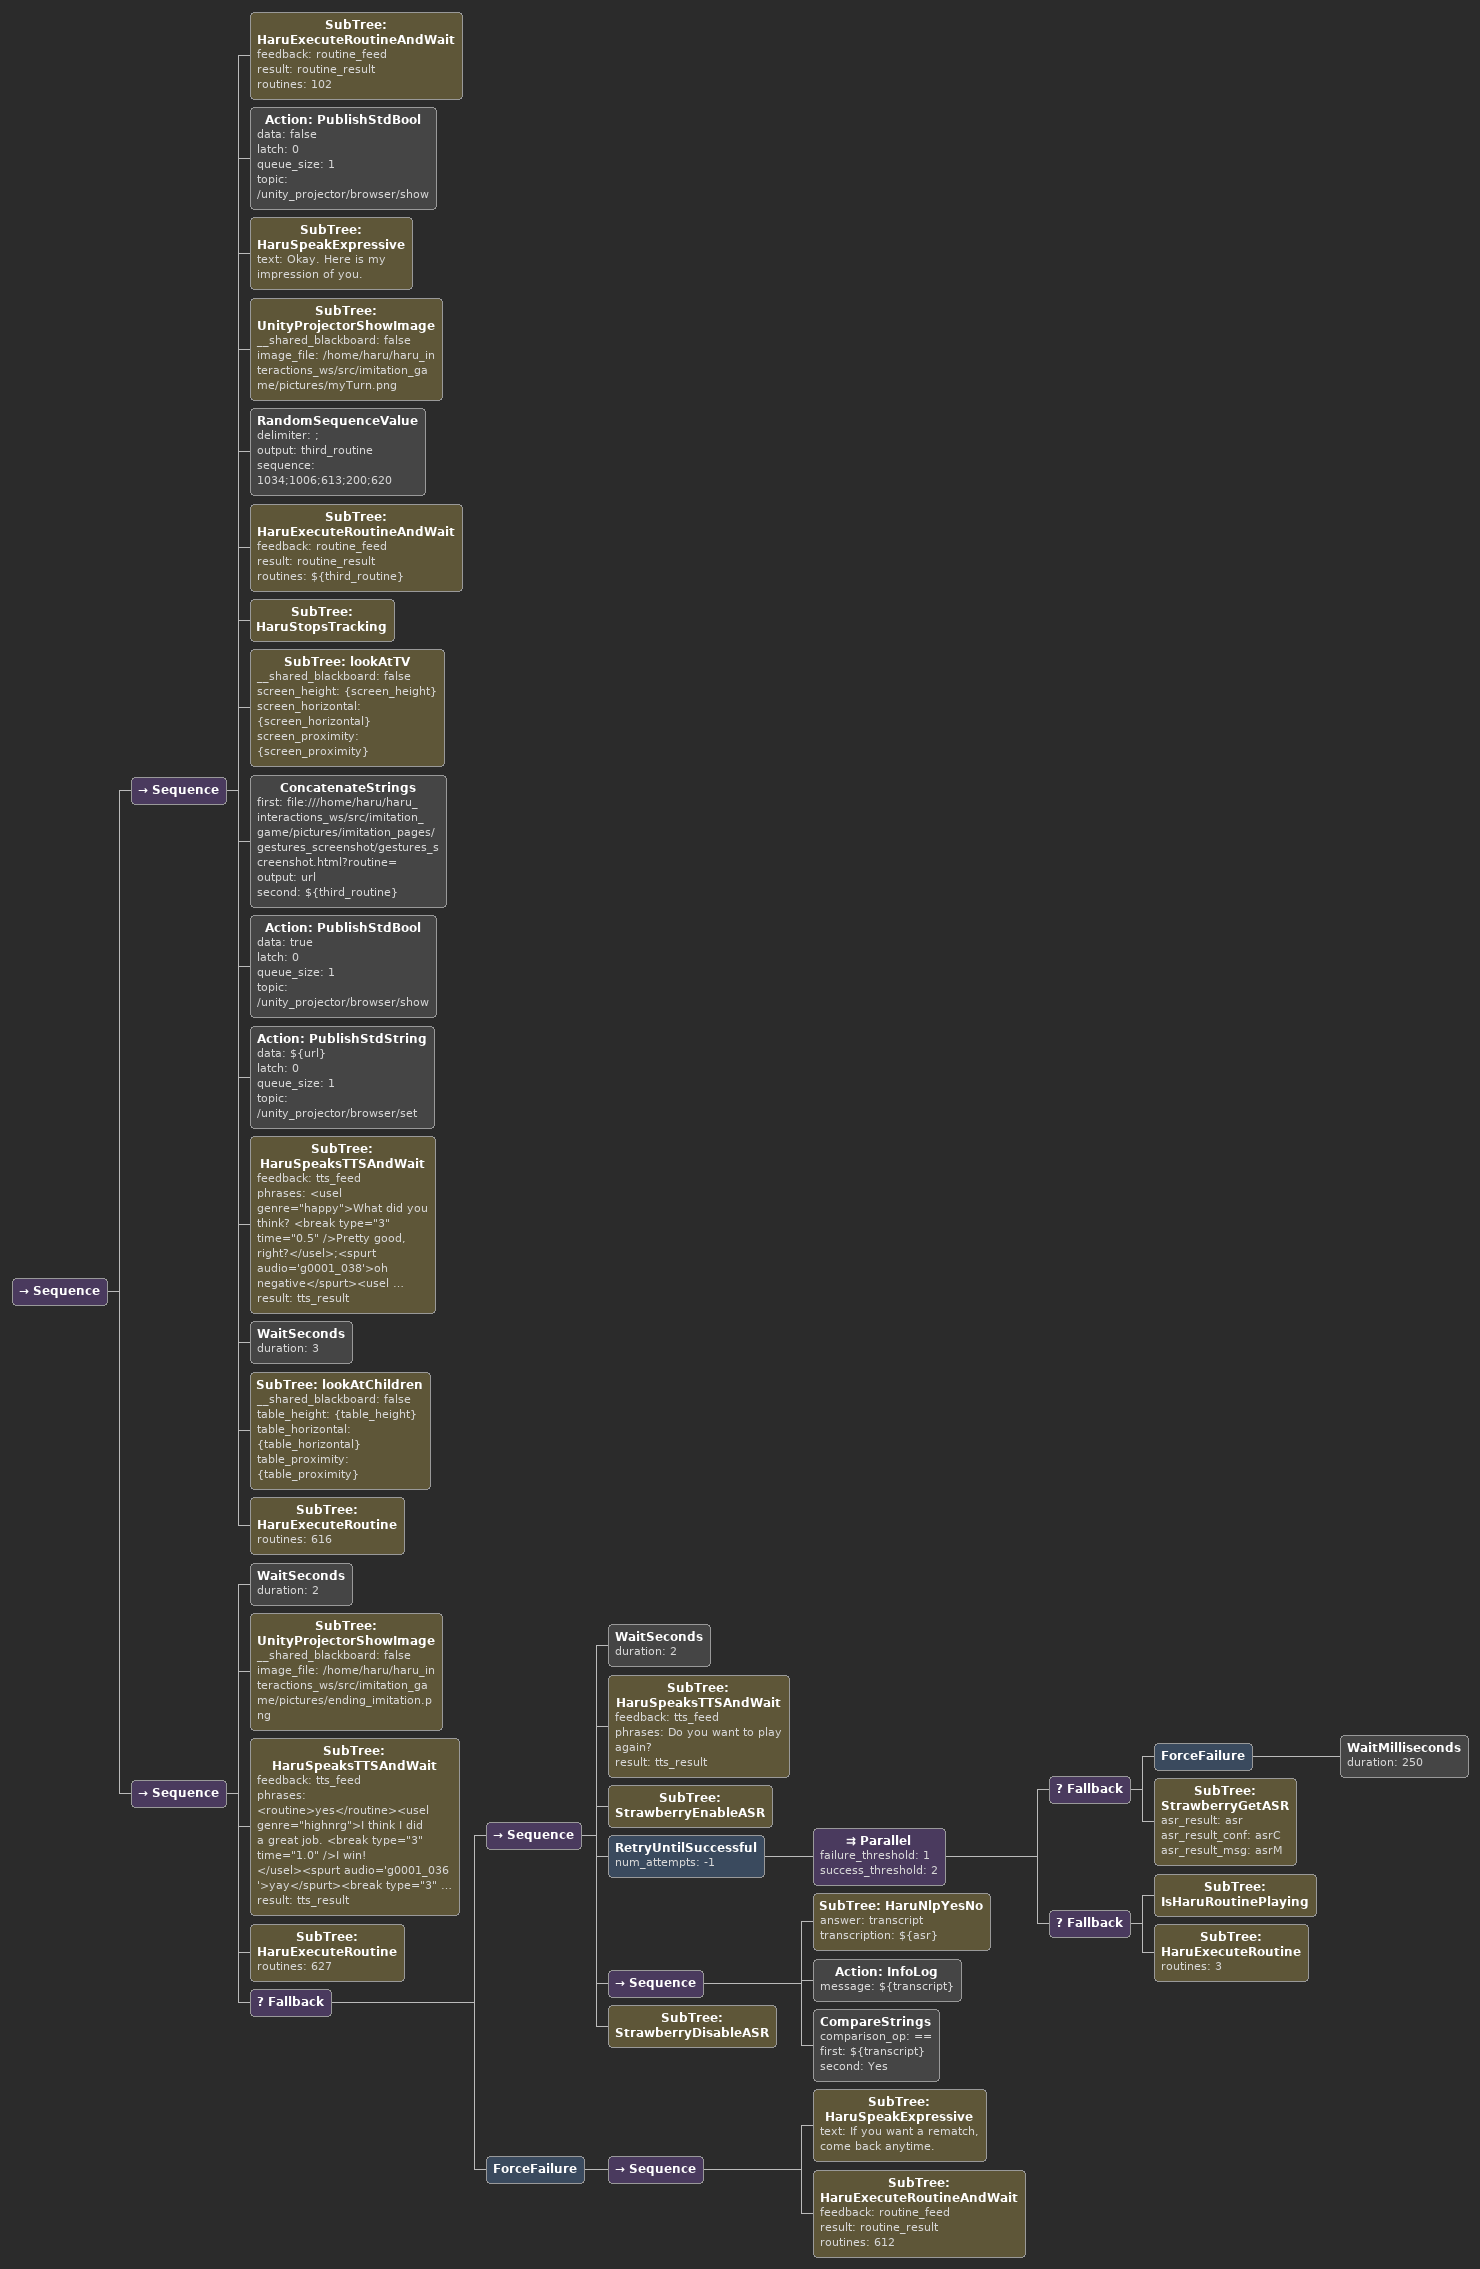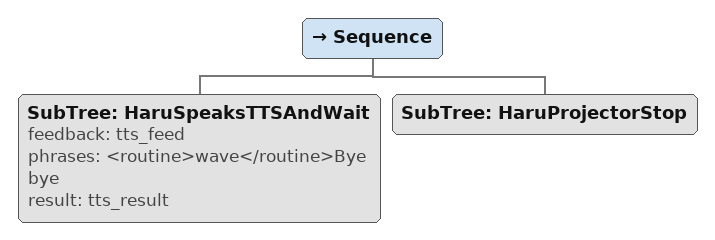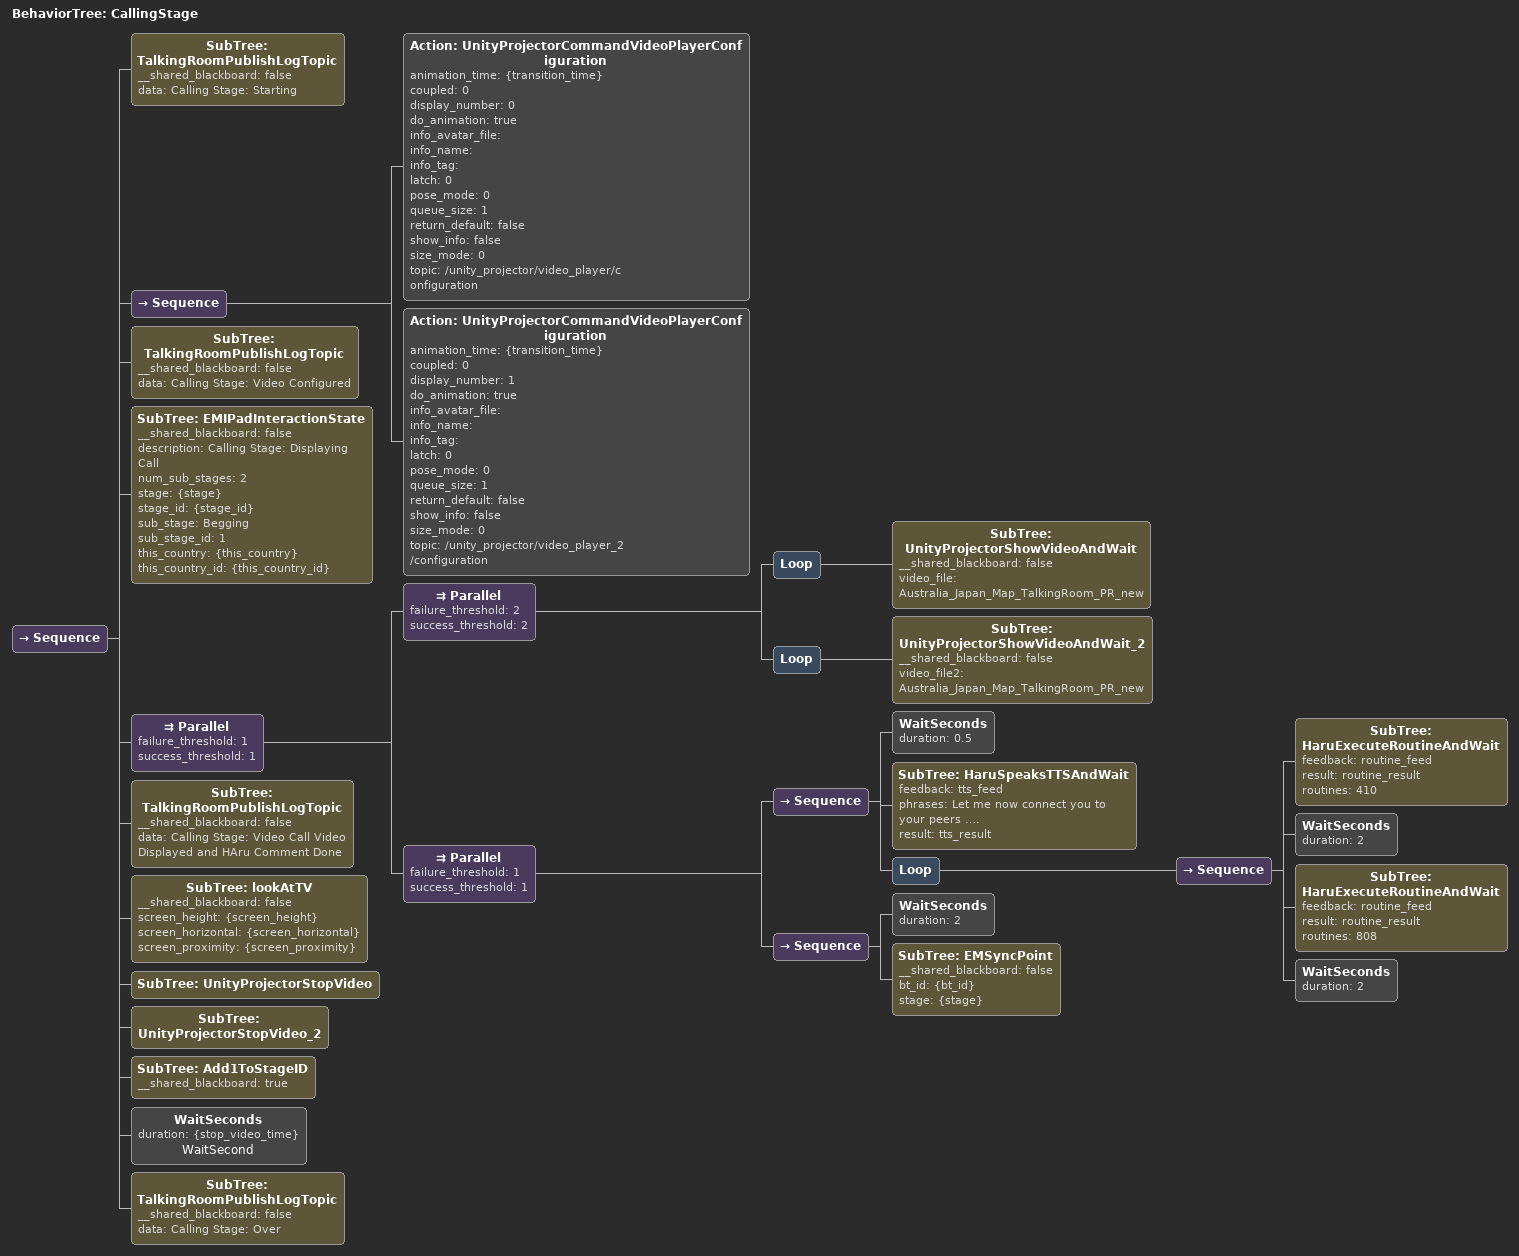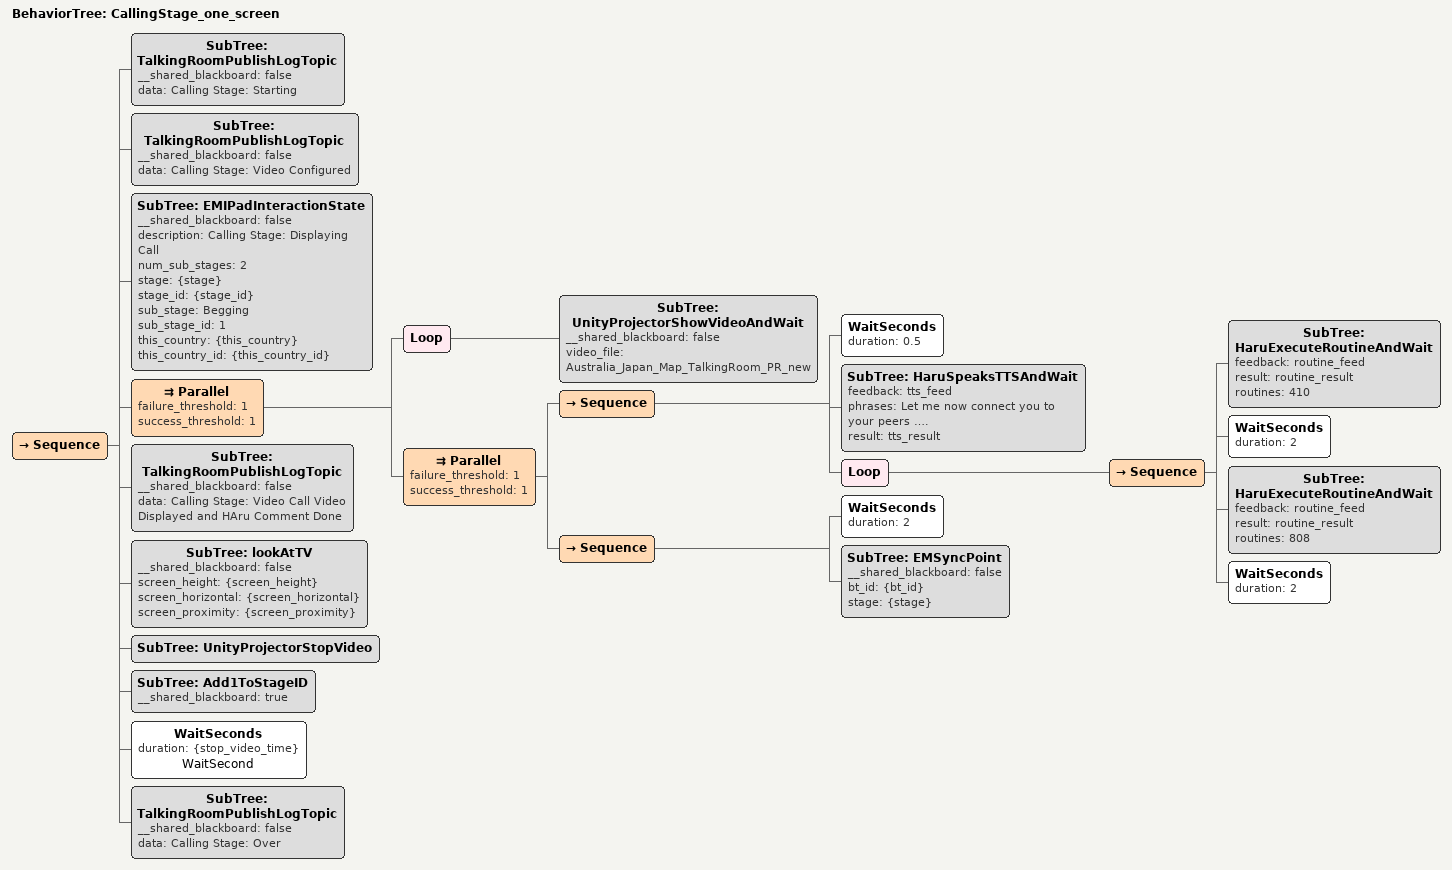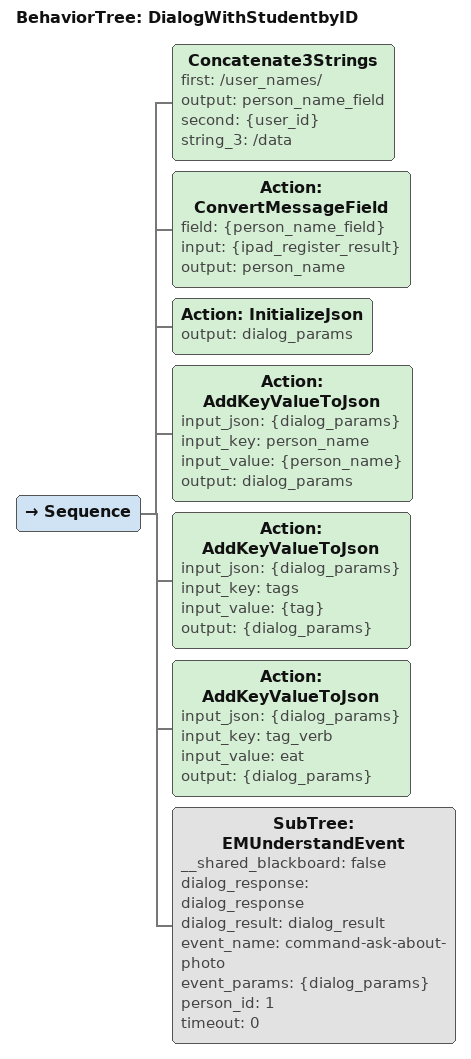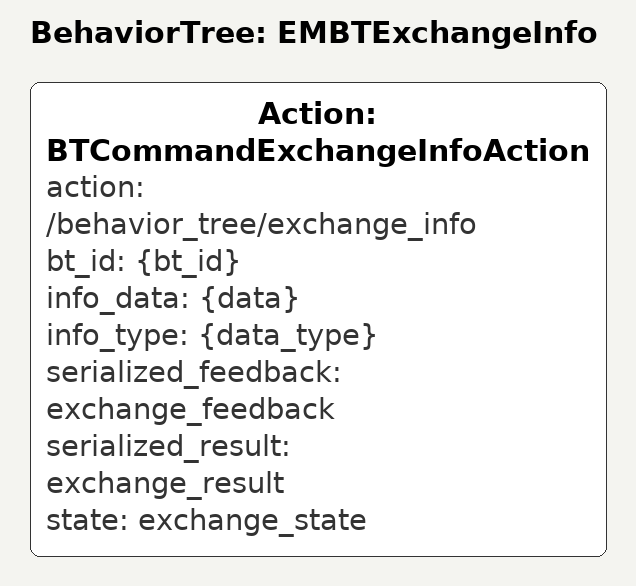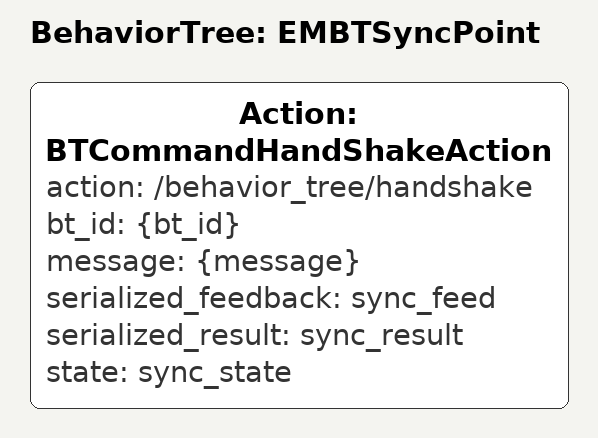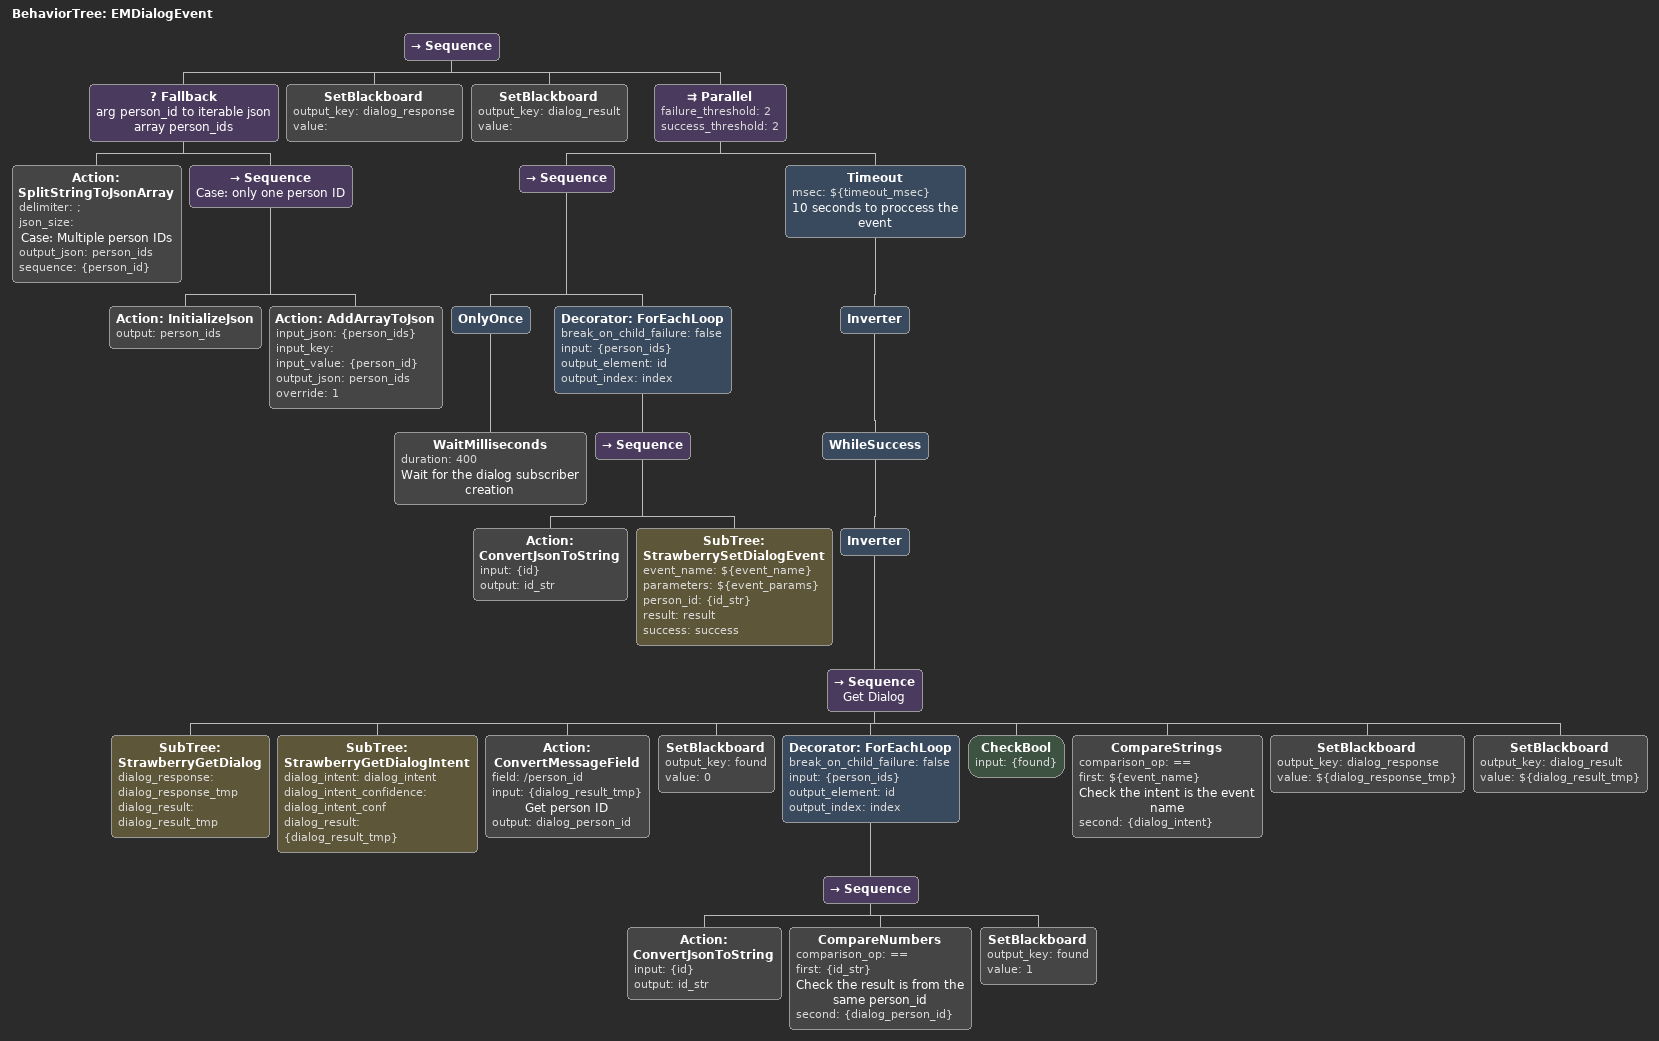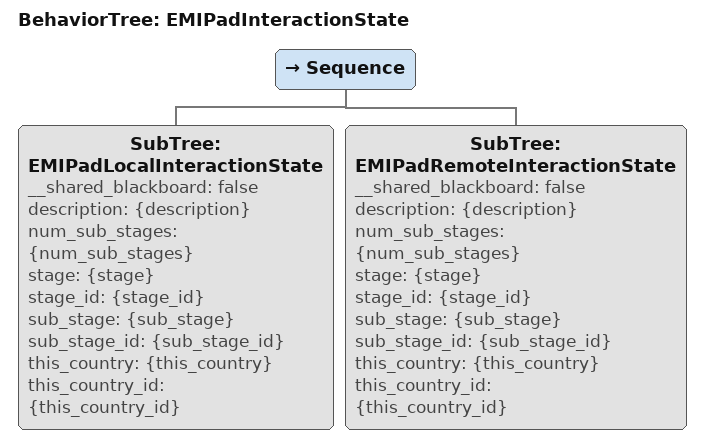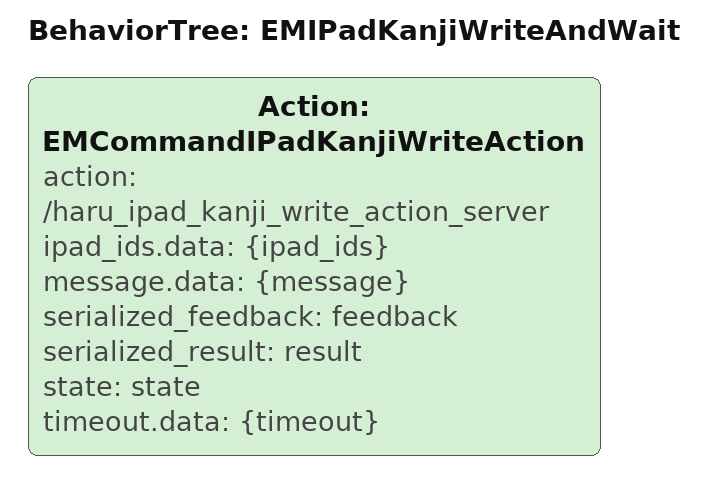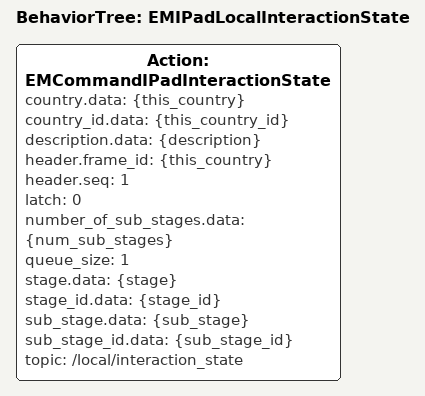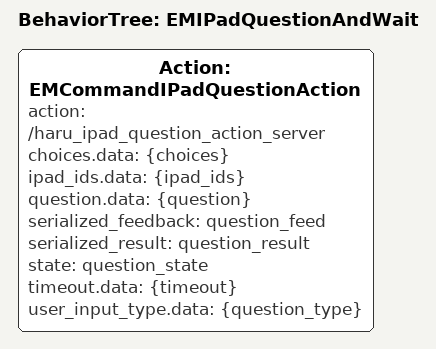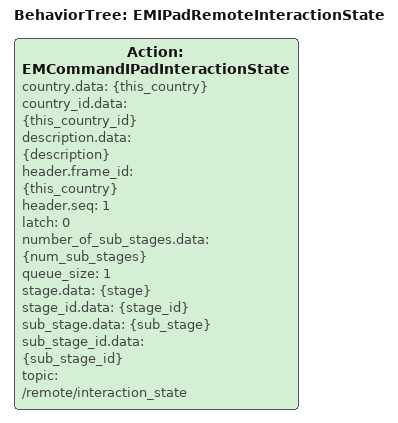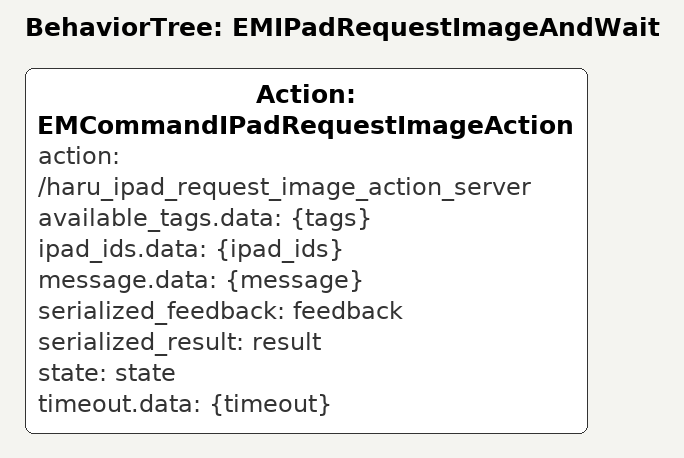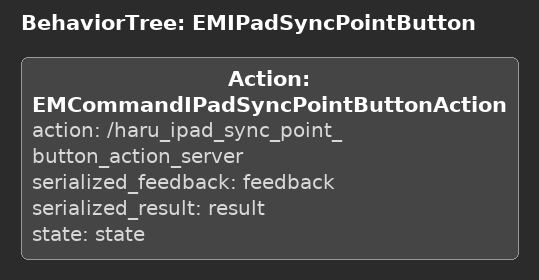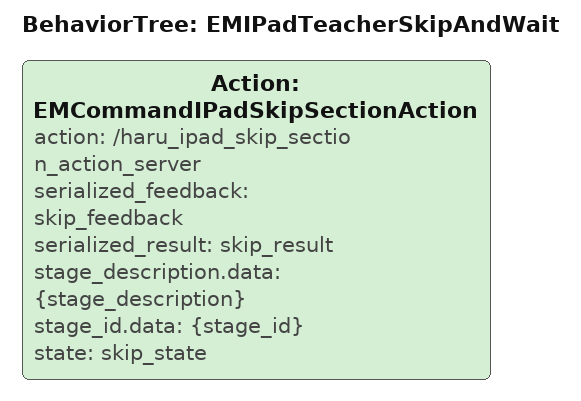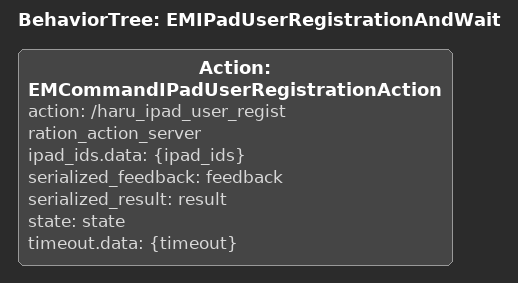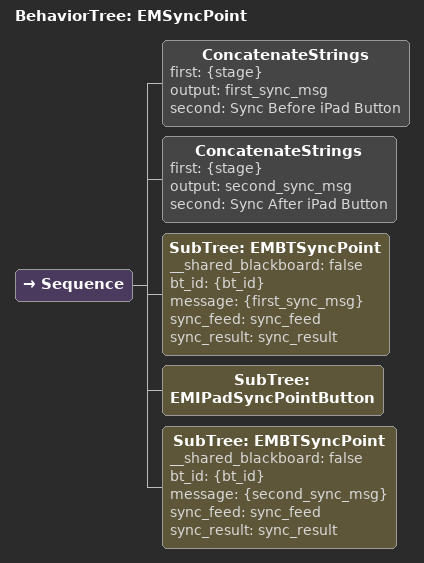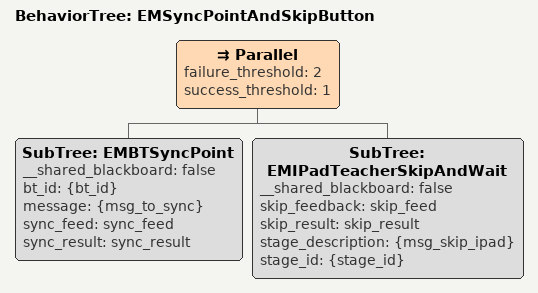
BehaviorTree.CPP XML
<Sequence>
                        <Sequence>
                            <SubTree ID="HaruExecuteRoutineAndWait" feedback="routine_feed" result="routine_result" routines="102"/>
                            <Action ID="PublishStdBool" data="false" latch="0" queue_size="1" topic="/unity_projector/browser/show"/>
                            <SubTree ID="HaruSpeakExpressive" text="Okay. Here is my impression of you. "/>
                            <SubTree ID="UnityProjectorShowImage" __shared_blackboard="false" image_file="/home/haru/haru_interactions_ws/src/imitation_game/pictures/myTurn.png"/>
                            <RandomSequenceValue delimiter=";" output="third_routine" sequence="1034;1006;613;200;620"/>
                            <SubTree ID="HaruExecuteRoutineAndWait" feedback="routine_feed" result="routine_result" routines="${third_routine}"/>
                            <SubTree ID="HaruStopsTracking"/>
                            <SubTree ID="lookAtTV" __shared_blackboard="false" screen_height="{screen_height}" screen_horizontal="{screen_horizontal}" screen_proximity="{screen_proximity}"/>
                            <ConcatenateStrings first="file:///home/haru/haru_interactions_ws/src/imitation_game/pictures/imitation_pages/gestures_screenshot/gestures_screenshot.html?routine=" output="url" second="${third_routine}"/>
                            <Action ID="PublishStdBool" data="true" latch="0" queue_size="1" topic="/unity_projector/browser/show"/>
                            <Action ID="PublishStdString" data="${url}" latch="0" queue_size="1" topic="/unity_projector/browser/set"/>
                            <SubTree ID="HaruSpeaksTTSAndWait" feedback="tts_feed" phrases="&lt;usel genre=&quot;happy&quot;>What did you think? &lt;break type=&quot;3&quot; time=&quot;0.5&quot; />Pretty good, right?&lt;/usel>;&lt;spurt audio='g0001_038'>oh negative&lt;/spurt>&lt;usel genre=&quot;sad&quot;>OK. &lt;break type=&quot;3&quot; time=&quot;0.5&quot; />That was not my best work.&lt;/usel> &lt;break type=&quot;3&quot; time=&quot;1.0&quot; />&lt;usel genre=&quot;cheeky&quot;>But you were not really being fair!&lt;/usel>
;&lt;usel genre=&quot;highnrg&quot;>Nailed it! &lt;/usel> &lt;break type=&quot;3&quot; time=&quot;1.0&quot; />&lt;usel genre=&quot;whiny&quot;>But now I am dizzy.&lt;/usel> &lt;break type=&quot;3&quot; time=&quot;1.0&quot; />&lt;usel genre=&quot;serious&quot;>Anyway...&lt;/usel>;&lt;usel genre=&quot;highnrg&quot;>That’s you. &lt;break type=&quot;3&quot; time=&quot;1.0&quot; />That’s what you look like to me.&lt;/usel>;&lt;usel genre=&quot;highnrg&quot;>You should see your face.!&lt;/usel>&lt;spurt audio='g0001_050'>ha ha (sarcastic)&lt;/spurt>&lt;break type=&quot;3&quot; time=&quot;1.5&quot; /> &lt;usel genre=&quot;cheeky&quot;>You are stunned at how well I captured your essence.&lt;/usel>" result="tts_result"/>
                            <WaitSeconds duration="3"/>
                            <SubTree ID="lookAtChildren" __shared_blackboard="false" table_height="{table_height}" table_horizontal="{table_horizontal}" table_proximity="{table_proximity}"/>
                            <SubTree ID="HaruExecuteRoutine" routines="616"/>
                        </Sequence>
                        <Sequence>
                            <WaitSeconds duration="2"/>
                            <SubTree ID="UnityProjectorShowImage" __shared_blackboard="false" image_file="/home/haru/haru_interactions_ws/src/imitation_game/pictures/ending_imitation.png"/>
                            <SubTree ID="HaruSpeaksTTSAndWait" feedback="tts_feed" phrases="&lt;routine>yes&lt;/routine>&lt;usel genre=&quot;highnrg&quot;>I think I did a great job. &lt;break type=&quot;3&quot; time=&quot;1.0&quot; />I win! &lt;/usel>&lt;spurt audio='g0001_036'>yay&lt;/spurt>&lt;break type=&quot;3&quot; time=&quot;1.0&quot; />&lt;usel genre=&quot;highnrg&quot;>But you put in a good effort.&lt;/usel> " result="tts_result"/>
                            <SubTree ID="HaruExecuteRoutine" routines="627"/>
                            <Fallback>
                                <Sequence>
                                    <WaitSeconds duration="2"/>
                                    <SubTree ID="HaruSpeaksTTSAndWait" feedback="tts_feed" phrases="Do you want to play again?" result="tts_result"/>
                                    <SubTree ID="StrawberryEnableASR"/>
                                    <RetryUntilSuccessful num_attempts="-1">
                                        <Parallel failure_threshold="1" success_threshold="2">
                                            <Fallback>
                                                <ForceFailure>
                                                    <WaitMilliseconds duration="250"/>
                                                </ForceFailure>
                                                <SubTree ID="StrawberryGetASR" asr_result="asr" asr_result_conf="asrC" asr_result_msg="asrM"/>
                                            </Fallback>
                                            <Fallback>
                                                <SubTree ID="IsHaruRoutinePlaying"/>
                                                <SubTree ID="HaruExecuteRoutine" routines="3"/>
                                            </Fallback>
                                        </Parallel>
                                    </RetryUntilSuccessful>
                                    <Sequence>
                                        <SubTree ID="HaruNlpYesNo" answer="transcript" transcription="${asr}"/>
                                        <Action ID="InfoLog" message="${transcript}"/>
                                        <CompareStrings comparison_op="==" first="${transcript}" second="Yes"/>
                                    </Sequence>
                                    <SubTree ID="StrawberryDisableASR"/>
                                </Sequence>
                                <ForceFailure>
                                    <Sequence>
                                        <SubTree ID="HaruSpeakExpressive" text="If you want a rematch, come back anytime."/>
                                        <SubTree ID="HaruExecuteRoutineAndWait" feedback="routine_feed" result="routine_result" routines="612"/>
                                    </Sequence>
                                </ForceFailure>
                            </Fallback>
                        </Sequence>
                    </Sequence>

<Sequence>
    <SubTree ID="HaruSpeaksTTSAndWait" feedback="tts_feed" phrases="&lt;routine>wave&lt;/routine>Bye bye" result="tts_result"/>
    <SubTree ID="HaruProjectorStop"/>
</Sequence>

<BehaviorTree ID="CallingStage">
        <Sequence>
            <SubTree ID="TalkingRoomPublishLogTopic" __shared_blackboard="false" data="Calling Stage: Starting"/>
            <Sequence>
                <Action ID="UnityProjectorCommandVideoPlayerConfiguration" animation_time="{transition_time}" coupled="0" display_number="0" do_animation="true" info_avatar_file="" info_name="" info_tag="" latch="0" pose_mode="0" queue_size="1" return_default="false" show_info="false" size_mode="0" topic="/unity_projector/video_player/configuration"/>
                <Action ID="UnityProjectorCommandVideoPlayerConfiguration" animation_time="{transition_time}" coupled="0" display_number="1" do_animation="true" info_avatar_file="" info_name="" info_tag="" latch="0" pose_mode="0" queue_size="1" return_default="false" show_info="false" size_mode="0" topic="/unity_projector/video_player_2/configuration"/>
            </Sequence>
            <SubTree ID="TalkingRoomPublishLogTopic" __shared_blackboard="false" data="Calling Stage: Video Configured"/>
            <SubTree ID="EMIPadInteractionState" __shared_blackboard="false" description="Calling Stage: Displaying Call" num_sub_stages="2" stage="{stage}" stage_id="{stage_id}" sub_stage="Begging" sub_stage_id="1" this_country="{this_country}" this_country_id="{this_country_id}"/>
            <Parallel failure_threshold="1" success_threshold="1">
                <Parallel failure_threshold="2" success_threshold="2">
                    <Loop>
                        <SubTree ID="UnityProjectorShowVideoAndWait" __shared_blackboard="false" video_file="Australia_Japan_Map_TalkingRoom_PR_new"/>
                    </Loop>
                    <Loop>
                        <SubTree ID="UnityProjectorShowVideoAndWait_2" __shared_blackboard="false" video_file2="Australia_Japan_Map_TalkingRoom_PR_new"/>
                    </Loop>
                </Parallel>
                <Parallel failure_threshold="1" success_threshold="1">
                    <Sequence>
                        <WaitSeconds duration="0.5"/>
                        <SubTree ID="HaruSpeaksTTSAndWait" feedback="tts_feed" phrases="Let me now connect you to your peers ….
" result="tts_result"/>
                        <Loop>
                            <Sequence>
                                <SubTree ID="HaruExecuteRoutineAndWait" feedback="routine_feed" result="routine_result" routines="410"/>
                                <WaitSeconds duration="2"/>
                                <SubTree ID="HaruExecuteRoutineAndWait" feedback="routine_feed" result="routine_result" routines="808"/>
                                <WaitSeconds duration="2"/>
                            </Sequence>
                        </Loop>
                    </Sequence>
                    <Sequence>
                        <WaitSeconds duration="2"/>
                        <SubTree ID="EMSyncPoint" __shared_blackboard="false" bt_id="{bt_id}" stage="{stage}"/>
                    </Sequence>
                </Parallel>
            </Parallel>
            <SubTree ID="TalkingRoomPublishLogTopic" __shared_blackboard="false" data="Calling Stage: Video Call Video Displayed and HAru Comment Done"/>
            <SubTree ID="lookAtTV" __shared_blackboard="false" screen_height="{screen_height}" screen_horizontal="{screen_horizontal}" screen_proximity="{screen_proximity}"/>
            <SubTree ID="UnityProjectorStopVideo"/>
            <SubTree ID="UnityProjectorStopVideo_2"/>
            <SubTree ID="Add1ToStageID" __shared_blackboard="true"/>
            <WaitSeconds duration="{stop_video_time}" name="WaitSecond"/>
            <SubTree ID="TalkingRoomPublishLogTopic" __shared_blackboard="false" data="Calling Stage: Over"/>
        </Sequence>
    </BehaviorTree>

<BehaviorTree ID="CallingStage_one_screen">
        <Sequence>
            <SubTree ID="TalkingRoomPublishLogTopic" __shared_blackboard="false" data="Calling Stage: Starting"/>
            <SubTree ID="TalkingRoomPublishLogTopic" __shared_blackboard="false" data="Calling Stage: Video Configured"/>
            <SubTree ID="EMIPadInteractionState" __shared_blackboard="false" description="Calling Stage: Displaying Call" num_sub_stages="2" stage="{stage}" stage_id="{stage_id}" sub_stage="Begging" sub_stage_id="1" this_country="{this_country}" this_country_id="{this_country_id}"/>
            <Parallel failure_threshold="1" success_threshold="1">
                <Loop>
                    <SubTree ID="UnityProjectorShowVideoAndWait" __shared_blackboard="false" video_file="Australia_Japan_Map_TalkingRoom_PR_new"/>
                </Loop>
                <Parallel failure_threshold="1" success_threshold="1">
                    <Sequence>
                        <WaitSeconds duration="0.5"/>
                        <SubTree ID="HaruSpeaksTTSAndWait" feedback="tts_feed" phrases="Let me now connect you to your peers ….
" result="tts_result"/>
                        <Loop>
                            <Sequence>
                                <SubTree ID="HaruExecuteRoutineAndWait" feedback="routine_feed" result="routine_result" routines="410"/>
                                <WaitSeconds duration="2"/>
                                <SubTree ID="HaruExecuteRoutineAndWait" feedback="routine_feed" result="routine_result" routines="808"/>
                                <WaitSeconds duration="2"/>
                            </Sequence>
                        </Loop>
                    </Sequence>
                    <Sequence>
                        <WaitSeconds duration="2"/>
                        <SubTree ID="EMSyncPoint" __shared_blackboard="false" bt_id="{bt_id}" stage="{stage}"/>
                    </Sequence>
                </Parallel>
            </Parallel>
            <SubTree ID="TalkingRoomPublishLogTopic" __shared_blackboard="false" data="Calling Stage: Video Call Video Displayed and HAru Comment Done"/>
            <SubTree ID="lookAtTV" __shared_blackboard="false" screen_height="{screen_height}" screen_horizontal="{screen_horizontal}" screen_proximity="{screen_proximity}"/>
            <SubTree ID="UnityProjectorStopVideo"/>
            <SubTree ID="Add1ToStageID" __shared_blackboard="true"/>
            <WaitSeconds duration="{stop_video_time}" name="WaitSecond"/>
            <SubTree ID="TalkingRoomPublishLogTopic" __shared_blackboard="false" data="Calling Stage: Over"/>
        </Sequence>
    </BehaviorTree>

<BehaviorTree ID="DialogWithStudentbyID">
    <Sequence>
        <Concatenate3Strings first="/user_names/" output="person_name_field" second="{user_id}" string_3="/data"/>
        <Action ID="ConvertMessageField" field="{person_name_field}" input="{ipad_register_result}" output="person_name"/>
        <Action ID="InitializeJson" output="dialog_params"/>
        <Action ID="AddKeyValueToJson" input_json="{dialog_params}" input_key="person_name" input_value="{person_name}" output="dialog_params"/>
        <Action ID="AddKeyValueToJson" input_json="{dialog_params}" input_key="tags" input_value="{tag}" output="{dialog_params}"/>
        <Action ID="AddKeyValueToJson" input_json="{dialog_params}" input_key="tag_verb" input_value="eat" output="{dialog_params}"/>
        <SubTree ID="EMUnderstandEvent" __shared_blackboard="false" dialog_response="dialog_response" dialog_result="dialog_result" event_name="command-ask-about-photo" event_params="{dialog_params}" person_id="1" timeout="0"/>
    </Sequence>
</BehaviorTree>

<BehaviorTree ID="EMBTExchangeInfo">
    <Action ID="BTCommandExchangeInfoAction" action="/behavior_tree/exchange_info" bt_id="{bt_id}" info_data="{data}" info_type="{data_type}" serialized_feedback="exchange_feedback" serialized_result="exchange_result" state="exchange_state"/>
</BehaviorTree>

<BehaviorTree ID="EMBTSyncPoint">
    <Action ID="BTCommandHandShakeAction" action="/behavior_tree/handshake" bt_id="{bt_id}" message="{message}" serialized_feedback="sync_feed" serialized_result="sync_result" state="sync_state"/>
</BehaviorTree>

<BehaviorTree ID="EMDialogEvent">
    <Sequence>
        <Fallback name="arg person_id to iterable json array person_ids">
            <Action ID="SplitStringToJsonArray" delimiter=";" json_size="" name="Case: Multiple person IDs" output_json="person_ids" sequence="{person_id}"/>
            <Sequence name="Case: only one person ID">
                <Action ID="InitializeJson" output="person_ids"/>
                <Action ID="AddArrayToJson" input_json="{person_ids}" input_key="" input_value="{person_id}" output_json="person_ids" override="1"/>
            </Sequence>
        </Fallback>
        <SetBlackboard output_key="dialog_response" value=""/>
        <SetBlackboard output_key="dialog_result" value=""/>
        <Parallel failure_threshold="2" success_threshold="2">
            <Sequence>
                <OnlyOnce>
                    <WaitMilliseconds duration="400" name="Wait for the dialog subscriber creation"/>
                </OnlyOnce>
                <Decorator ID="ForEachLoop" break_on_child_failure="false" input="{person_ids}" output_element="id" output_index="index">
                    <Sequence>
                        <Action ID="ConvertJsonToString" input="{id}" output="id_str"/>
                        <SubTree ID="StrawberrySetDialogEvent" event_name="${event_name}" parameters="${event_params}" person_id="{id_str}" result="result" success="success"/>
                    </Sequence>
                </Decorator>
            </Sequence>
            <Timeout msec="${timeout_msec}" name="10 seconds to proccess the event  ">
                <Inverter>
                    <WhileSuccess>
                        <Inverter>
                            <Sequence name="Get Dialog">
                                <SubTree ID="StrawberryGetDialog" dialog_response="dialog_response_tmp" dialog_result="dialog_result_tmp"/>
                                <SubTree ID="StrawberryGetDialogIntent" dialog_intent="dialog_intent" dialog_intent_confidence="dialog_intent_conf" dialog_result="{dialog_result_tmp}"/>
                                <Action ID="ConvertMessageField" field="/person_id" input="{dialog_result_tmp}" name="Get person ID" output="dialog_person_id"/>
                                <SetBlackboard output_key="found" value="0"/>
                                <Decorator ID="ForEachLoop" break_on_child_failure="false" input="{person_ids}" output_element="id" output_index="index">
                                    <Sequence>
                                        <Action ID="ConvertJsonToString" input="{id}" output="id_str"/>
                                        <CompareNumbers comparison_op="==" first="{id_str}" name="Check the result is from the same person_id" second="{dialog_person_id}"/>
                                        <SetBlackboard output_key="found" value="1"/>
                                    </Sequence>
                                </Decorator>
                                <CheckBool input="{found}"/>
                                <CompareStrings comparison_op="==" first="${event_name}" name="Check the intent is the event name" second="{dialog_intent}"/>
                                <SetBlackboard output_key="dialog_response" value="${dialog_response_tmp}"/>
                                <SetBlackboard output_key="dialog_result" value="${dialog_result_tmp}"/>
                            </Sequence>
                        </Inverter>
                    </WhileSuccess>
                </Inverter>
            </Timeout>
        </Parallel>
    </Sequence>
</BehaviorTree>

<BehaviorTree ID="EMIPadInteractionState">
    <Sequence>
        <SubTree ID="EMIPadLocalInteractionState" __shared_blackboard="false" description="{description}" num_sub_stages="{num_sub_stages}" stage="{stage}" stage_id="{stage_id}" sub_stage="{sub_stage}" sub_stage_id="{sub_stage_id}" this_country="{this_country}" this_country_id="{this_country_id}"/>
        <SubTree ID="EMIPadRemoteInteractionState" __shared_blackboard="false" description="{description}" num_sub_stages="{num_sub_stages}" stage="{stage}" stage_id="{stage_id}" sub_stage="{sub_stage}" sub_stage_id="{sub_stage_id}" this_country="{this_country}" this_country_id="{this_country_id}"/>
    </Sequence>
</BehaviorTree>

<BehaviorTree ID="EMIPadKanjiWriteAndWait">
    <Action ID="EMCommandIPadKanjiWriteAction" action="/haru_ipad_kanji_write_action_server" ipad_ids.data="{ipad_ids}" message.data="{message}" serialized_feedback="feedback" serialized_result="result" state="state" timeout.data="{timeout}"/>
</BehaviorTree>

<BehaviorTree ID="EMIPadLocalInteractionState">
    <Action ID="EMCommandIPadInteractionState" country.data="{this_country}" country_id.data="{this_country_id}" description.data="{description}" header.frame_id="{this_country}" header.seq="1" latch="0" number_of_sub_stages.data="{num_sub_stages}" queue_size="1" stage.data="{stage}" stage_id.data="{stage_id}" sub_stage.data="{sub_stage}" sub_stage_id.data="{sub_stage_id}" topic="/local/interaction_state"/>
</BehaviorTree>

<BehaviorTree ID="EMIPadQuestionAndWait">
    <Action ID="EMCommandIPadQuestionAction" action="/haru_ipad_question_action_server" choices.data="{choices}" ipad_ids.data="{ipad_ids}" question.data="{question}" serialized_feedback="question_feed" serialized_result="question_result" state="question_state" timeout.data="{timeout}" user_input_type.data="{question_type}"/>
</BehaviorTree>

<BehaviorTree ID="EMIPadRemoteInteractionState">
    <Action ID="EMCommandIPadInteractionState" country.data="{this_country}" country_id.data="{this_country_id}" description.data="{description}" header.frame_id="{this_country}" header.seq="1" latch="0" number_of_sub_stages.data="{num_sub_stages}" queue_size="1" stage.data="{stage}" stage_id.data="{stage_id}" sub_stage.data="{sub_stage}" sub_stage_id.data="{sub_stage_id}" topic="/remote/interaction_state"/>
</BehaviorTree>

<BehaviorTree ID="EMIPadRequestImageAndWait">
    <Action ID="EMCommandIPadRequestImageAction" action="/haru_ipad_request_image_action_server" available_tags.data="{tags}" ipad_ids.data="{ipad_ids}" message.data="{message}" serialized_feedback="feedback" serialized_result="result" state="state" timeout.data="{timeout}"/>
</BehaviorTree>

<BehaviorTree ID="EMIPadSyncPointButton">
    <Action ID="EMCommandIPadSyncPointButtonAction" action="/haru_ipad_sync_point_button_action_server" serialized_feedback="feedback" serialized_result="result" state="state"/>
</BehaviorTree>

<BehaviorTree ID="EMIPadTeacherSkipAndWait">
    <Action ID="EMCommandIPadSkipSectionAction" action="/haru_ipad_skip_section_action_server" serialized_feedback="skip_feedback" serialized_result="skip_result" stage_description.data="{stage_description}" stage_id.data="{stage_id}" state="skip_state"/>
</BehaviorTree>

<BehaviorTree ID="EMIPadUserRegistrationAndWait">
    <Action ID="EMCommandIPadUserRegistrationAction" action="/haru_ipad_user_registration_action_server" ipad_ids.data="{ipad_ids}" serialized_feedback="feedback" serialized_result="result" state="state" timeout.data="{timeout}"/>
</BehaviorTree>

<BehaviorTree ID="EMSyncPoint">
    <Sequence>
        <ConcatenateStrings first="{stage}" output="first_sync_msg" second=" Sync Before iPad Button"/>
        <ConcatenateStrings first="{stage}" output="second_sync_msg" second=" Sync After iPad Button"/>
        <SubTree ID="EMBTSyncPoint" __shared_blackboard="false" bt_id="{bt_id}" message="{first_sync_msg}" sync_feed="sync_feed" sync_result="sync_result"/>
        <SubTree ID="EMIPadSyncPointButton"/>
        <SubTree ID="EMBTSyncPoint" __shared_blackboard="false" bt_id="{bt_id}" message="{second_sync_msg}" sync_feed="sync_feed" sync_result="sync_result"/>
    </Sequence>
</BehaviorTree>

<BehaviorTree ID="EMSyncPointAndSkipButton">
    <Parallel failure_threshold="2" success_threshold="1">
        <SubTree ID="EMBTSyncPoint" __shared_blackboard="false" bt_id="{bt_id}" message="{msg_to_sync}" sync_feed="sync_feed" sync_result="sync_result"/>
        <SubTree ID="EMIPadTeacherSkipAndWait" __shared_blackboard="false" skip_feedback="skip_feed" skip_result="skip_result" stage_description="{msg_skip_ipad}" stage_id="{stage_id}"/>
    </Parallel>
</BehaviorTree>
